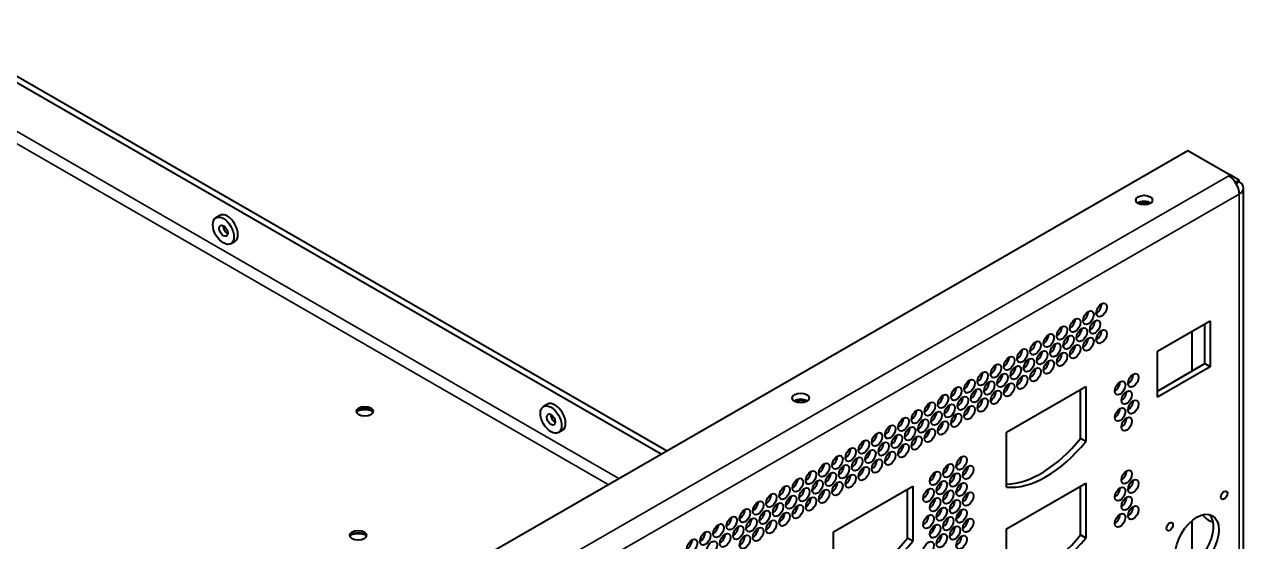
# Model space of a CAD drawing. Header units: millimetres. Extents: x 0 to 2378, y 0 to 1682.
# Drawn here: x 2011.4 to 2228.9, y 1326.8 to 1419 of the extents above; entities that cross this region are included whole.
import ezdxf

# ---------------------------------------------------------------- set-up
doc = ezdxf.new("R2010")
doc.units = ezdxf.units.MM
doc.header["$LTSCALE"] = 2
doc.layers.add('가시적인 것(ISO)', color=3, linetype='Continuous', lineweight=40)
doc.layers.add('가시적인 좁은 것(ISO)', color=3, linetype='Continuous', lineweight=35)

msp = doc.modelspace()

# ---------------------------------------------------------------- linework, layer by layer
at = {"layer": '가시적인 것(ISO)'}
for p, q in [((2125.018, 1342.382), (1992.918, 1418.453)), ((2125.961, 1342.925), (1993.861, 1418.996)), ((2011.97, 1277.282), (2218.997, 1396.502)), ((2218.997, 1396.502), (2226.54, 1392.158)), ((2226.54, 1392.158), (2226.264, 1391.999)), ((2226.54, 1391.817), (2226.54, 1392.158)), ((2228.149, 1391.224), (2226.54, 1392.151)), ((2227.454, 1390.824), (2228.149, 1391.224)), ((2227.6, 1390.588), (2228.149, 1390.905)), ((2228.149, 1390.905), (2228.149, 1391.224)), ((2228.93, 1274.272), (2228.93, 1389.819)), ((2046.271, 1384.914), (2045.563, 1384.507)), ((2048.932, 1380.292), (2048.225, 1379.885)), ((2213.536, 1360.697), (2222.964, 1366.126)), ((2219.664, 1364.226), (2219.664, 1357.136)), ((2222.021, 1358.493), (2222.021, 1365.583)), ((2222.964, 1366.126), (2222.964, 1357.95)), ((2213.536, 1352.521), (2213.536, 1360.697)), ((2213.536, 1353.607), (2222.021, 1358.493)), ((2222.964, 1357.95), (2213.536, 1352.521)), ((2222.964, 1357.95), (2222.021, 1358.493)), ((2186.618, 1346.286), (2200.761, 1354.43)), ((2199.818, 1345.162), (2199.818, 1353.887)), ((2200.761, 1354.43), (2200.761, 1344.619)), ((2104.725, 1351.253), (2104.018, 1350.845)), ((2107.386, 1346.631), (2106.679, 1346.224)), ((2186.618, 1336.476), (2186.618, 1346.286)), ((2200.761, 1344.619), (2199.818, 1345.162)), ((2155.741, 1328.505), (2169.884, 1336.649)), ((2168.941, 1327.381), (2168.941, 1336.106)), ((2169.884, 1336.649), (2169.884, 1326.839)), ((2186.618, 1329.063), (2200.761, 1337.207)), ((2199.818, 1327.939), (2199.818, 1336.664)), ((2200.761, 1337.207), (2200.761, 1327.396)), ((2142.272, 1333.532), (2142.05, 1333.66)), ((2141.872, 1332.677), (2141.51, 1332.885)), ((2143.433, 1331.778), (2143.173, 1331.927)), ((2145.007, 1331.957), (2144.905, 1332.016)), ((2149.247, 1332.567), (2149.18, 1332.606)), ((2146.118, 1330.231), (2146.078, 1330.254)), ((2146.764, 1330.945), (2146.372, 1331.171)), ((2179.055, 1329.255), (2178.864, 1329.365)), ((2219.664, 1330.436), (2219.664, 1322.663)), ((2155.741, 1318.695), (2155.741, 1328.505)), ((2169.884, 1326.839), (2168.941, 1327.381)), ((2186.618, 1319.253), (2186.618, 1329.063)), ((2200.761, 1327.396), (2199.818, 1327.939))]:
    msp.add_line(p, q, dxfattribs=at)
for centre, major_axis, ratio, start_param, end_param in [((2226.264, 1389.819), (1.331, -2.311), 0.5780931, 0.7873319, 2.3581282), ((2226.264, 1389.819), (2.667, 0), 0.5758617, 5.4977871, 7.0685835), ((2211.179, 1386.566), (-1.5, 0), 0.5758617, 3.8244019, 5.6003761), ((2211.179, 1386.566), (1.081, 0), 0.5758617, 0.657711, 2.4838816), ((2047.601, 1382.603), (-1.331, 2.311), 0.5780931, 3.1415927, 6.2831853), ((2047.601, 1382.603), (0.539, -0.936), 0.5780931, 3.8532147, 5.5715633), ((2202.646, 1368.592), (0.665, 1.155), 0.5780931, 3.9250646, 5.4997134), ((2197.932, 1365.878), (0.665, 1.155), 0.5780931, 3.9250646, 5.4997134), ((2200.289, 1367.235), (0.665, 1.155), 0.5780931, 3.9250646, 5.4997134), ((2195.575, 1364.52), (0.665, 1.155), 0.5780931, 3.9250646, 5.4997134), ((2199.111, 1364.196), (0.665, 1.155), 0.5780931, 3.9250646, 5.4997134), ((2201.468, 1365.554), (0.665, 1.155), 0.5780931, 3.9250646, 5.4997134), ((2202.646, 1363.872), (0.665, 1.155), 0.5780931, 3.9250646, 5.4997134), ((2190.861, 1361.806), (0.665, 1.155), 0.5780931, 3.9250646, 5.4997134), ((2193.218, 1363.163), (0.665, 1.155), 0.5780931, 3.9250646, 5.4997134), ((2194.397, 1361.482), (0.665, 1.155), 0.5780931, 3.9250646, 5.4997134), ((2196.754, 1362.839), (0.665, 1.155), 0.5780931, 3.9250646, 5.4997134), ((2200.289, 1362.515), (0.665, 1.155), 0.5780931, 3.9250646, 5.4997134), ((2188.504, 1360.448), (0.665, 1.155), 0.5780931, 3.9250646, 5.4997134), ((2192.04, 1360.124), (0.665, 1.155), 0.5780931, 3.9250646, 5.4997134), ((2195.575, 1359.8), (0.665, 1.155), 0.5780931, 3.9250646, 5.4997134), ((2197.932, 1361.158), (0.665, 1.155), 0.5780931, 3.9250646, 5.4997134), ((2183.79, 1357.734), (0.665, 1.155), 0.5780931, 3.9250646, 5.4997134), ((2186.147, 1359.091), (0.665, 1.155), 0.5780931, 3.9250646, 5.4997134), ((2187.326, 1357.41), (0.665, 1.155), 0.5780931, 3.9250646, 5.4997134), ((2189.683, 1358.767), (0.665, 1.155), 0.5780931, 3.9250646, 5.4997134), ((2190.861, 1357.086), (0.665, 1.155), 0.5780931, 3.9250646, 5.4997134), ((2193.218, 1358.443), (0.665, 1.155), 0.5780931, 3.9250646, 5.4997134), ((2179.076, 1355.019), (0.665, 1.155), 0.5780931, 3.9250646, 5.4997134), ((2181.433, 1356.377), (0.665, 1.155), 0.5780931, 3.9250646, 5.4997134), ((2184.969, 1356.053), (0.665, 1.155), 0.5780931, 3.9250646, 5.4997134), ((2188.504, 1355.729), (0.665, 1.155), 0.5780931, 3.9250646, 5.4997134), ((2208.303, 1356.044), (0.665, 1.155), 0.5780931, 3.9250646, 5.4997134), ((2176.719, 1353.662), (0.665, 1.155), 0.5780931, 3.9250646, 5.4997134), ((2180.255, 1353.338), (0.665, 1.155), 0.5780931, 3.9250646, 5.4997134), ((2182.612, 1354.695), (0.665, 1.155), 0.5780931, 3.9250646, 5.4997134), ((2183.79, 1353.014), (0.665, 1.155), 0.5780931, 3.9250646, 5.4997134), ((2186.147, 1354.371), (0.665, 1.155), 0.5780931, 3.9250646, 5.4997134), ((2205.946, 1354.687), (0.665, 1.155), 0.5780931, 3.9250646, 5.4997134), ((2207.125, 1353.005), (0.665, 1.155), 0.5780931, 3.9250646, 5.4997134), ((2106.055, 1348.942), (-1.331, 2.311), 0.5780931, 3.1415927, 6.2831853), ((2149.896, 1351.275), (-1.5, 0), 0.5758617, 3.8244019, 5.6003761), ((2149.896, 1351.275), (1.081, 0), 0.5758617, 0.657711, 2.4838816), ((2172.005, 1350.947), (0.665, 1.155), 0.5780931, 3.9250646, 5.4997134), ((2174.362, 1352.305), (0.665, 1.155), 0.5780931, 3.9250646, 5.4997134), ((2175.54, 1350.623), (0.665, 1.155), 0.5780931, 3.9250646, 5.4997134), ((2177.898, 1351.981), (0.665, 1.155), 0.5780931, 3.9250646, 5.4997134), ((2181.433, 1351.657), (0.665, 1.155), 0.5780931, 3.9250646, 5.4997134), ((2208.303, 1351.324), (0.665, 1.155), 0.5780931, 3.9250646, 5.4997134), ((2072.114, 1349.598), (-1.5, 0), 0.5758617, 3.3804737, 6.0443043), ((2072.114, 1348.916), (-2.333, 0), 0.5758617, 4.1244984, 5.3002796), ((2106.055, 1348.942), (0.539, -0.936), 0.5780931, 3.8532147, 5.5715633), ((2169.648, 1349.59), (0.665, 1.155), 0.5780931, 3.9250646, 5.4997134), ((2173.183, 1349.266), (0.665, 1.155), 0.5780931, 3.9250646, 5.4997134), ((2176.719, 1348.942), (0.665, 1.155), 0.5780931, 3.9250646, 5.4997134), ((2179.076, 1350.299), (0.665, 1.155), 0.5780931, 3.9250646, 5.4997134), ((2179.312, 1348.818), (0.981, 1.704), 0.5780931, 0.2661305, 0.5135456), ((2205.946, 1349.967), (0.665, 1.155), 0.5780931, 3.9250646, 5.4997134), ((2207.125, 1348.285), (0.665, 1.155), 0.5780931, 3.9250646, 5.4997134), ((2164.934, 1346.875), (0.665, 1.155), 0.5780931, 3.9250646, 5.4997134), ((2167.291, 1348.233), (0.665, 1.155), 0.5780931, 3.9250646, 5.4997134), ((2168.469, 1346.551), (0.665, 1.155), 0.5780931, 3.9250646, 5.4997134), ((2170.826, 1347.909), (0.665, 1.155), 0.5780931, 3.9250646, 5.4997134), ((2172.005, 1346.227), (0.665, 1.155), 0.5780931, 3.9250646, 5.4997134), ((2174.362, 1347.585), (0.665, 1.155), 0.5780931, 3.9250646, 5.4997134), ((2160.22, 1344.161), (0.665, 1.155), 0.5780931, 3.9250646, 5.4997134), ((2162.577, 1345.518), (0.665, 1.155), 0.5780931, 3.9250646, 5.4997134), ((2166.112, 1345.194), (0.665, 1.155), 0.5780931, 3.9250646, 5.4997134), ((2169.648, 1344.87), (0.665, 1.155), 0.5780931, 3.9250646, 5.4997134), ((2192.747, 1355.251), (-9.981, -17.332), 0.5780931, 0.3352763, 1.3070632), ((2193.69, 1354.708), (-9.981, -17.332), 0.5780931, 0.2598657, 1.3070632), ((2157.863, 1342.803), (0.665, 1.155), 0.5780931, 3.9250646, 5.4997134), ((2161.398, 1342.479), (0.665, 1.155), 0.5780931, 3.9250646, 5.4997134), ((2163.755, 1343.837), (0.665, 1.155), 0.5780931, 3.9250646, 5.4997134), ((2164.934, 1342.155), (0.665, 1.155), 0.5780931, 3.9250646, 5.4997134), ((2167.291, 1343.513), (0.665, 1.155), 0.5780931, 3.9250646, 5.4997134), ((2153.149, 1340.089), (0.665, 1.155), 0.5780931, 3.9250646, 5.4997134), ((2155.506, 1341.446), (0.665, 1.155), 0.5780931, 3.9250646, 5.4997134), ((2156.684, 1339.765), (0.665, 1.155), 0.5780931, 3.9250646, 5.4997134), ((2159.041, 1341.122), (0.665, 1.155), 0.5780931, 3.9250646, 5.4997134), ((2162.577, 1340.798), (0.665, 1.155), 0.5780931, 3.9250646, 5.4997134), ((2175.305, 1339.957), (0.665, 1.155), 0.5780931, 3.9250646, 5.4997134), ((2177.662, 1341.315), (0.665, 1.155), 0.5780931, 3.9250646, 5.4997134), ((2178.84, 1339.633), (0.665, 1.155), 0.5780931, 3.9250646, 5.4997134), ((2150.792, 1338.731), (0.665, 1.155), 0.5780931, 3.9250646, 5.4997134), ((2154.327, 1338.407), (0.665, 1.155), 0.5780931, 3.9250646, 5.4997134), ((2157.863, 1338.083), (0.665, 1.155), 0.5780931, 3.9250646, 5.4997134), ((2160.22, 1339.441), (0.665, 1.155), 0.5780931, 3.9250646, 5.4997134), ((2172.948, 1338.6), (0.665, 1.155), 0.5780931, 3.9250646, 5.4997134), ((2176.483, 1338.276), (0.665, 1.155), 0.5780931, 3.9250646, 5.4997134), ((2207.125, 1338.845), (0.665, 1.155), 0.5780931, 3.9250646, 5.4997134), ((2146.078, 1336.017), (0.665, 1.155), 0.5780931, 3.9250646, 5.4997134), ((2148.435, 1337.374), (0.665, 1.155), 0.5780931, 3.9250646, 5.4997134), ((2149.613, 1335.693), (0.665, 1.155), 0.5780931, 3.9250646, 5.4997134), ((2151.97, 1337.05), (0.665, 1.155), 0.5780931, 3.9250646, 5.4997134), ((2153.149, 1335.369), (0.665, 1.155), 0.5780931, 3.9250646, 5.4997134), ((2155.506, 1336.726), (0.665, 1.155), 0.5780931, 3.9250646, 5.4997134), ((2171.769, 1335.562), (0.665, 1.155), 0.5780931, 3.9250646, 5.4997134), ((2174.126, 1336.919), (0.665, 1.155), 0.5780931, 3.9250646, 5.4997134), ((2175.305, 1335.238), (0.665, 1.155), 0.5780931, 3.9250646, 5.4997134), ((2177.662, 1336.595), (0.665, 1.155), 0.5780931, 3.9250646, 5.4997134), ((2205.946, 1335.807), (0.665, 1.155), 0.5780931, 3.9250646, 5.4997134), ((2208.303, 1337.164), (0.665, 1.155), 0.5780931, 3.9250646, 5.4997134), ((2141.364, 1333.302), (0.665, 1.155), 0.5780931, 3.9250646, 5.4997134), ((2143.721, 1334.659), (0.665, 1.155), 0.5780931, 3.9250646, 5.4997134), ((2147.256, 1334.335), (0.665, 1.155), 0.5780931, 3.9250646, 5.4997134), ((2150.792, 1334.011), (0.665, 1.155), 0.5780931, 3.9250646, 5.4997134), ((2172.948, 1333.88), (0.665, 1.155), 0.5780931, 3.9250646, 5.4997134), ((2176.483, 1333.556), (0.665, 1.155), 0.5780931, 3.9250646, 5.4997134), ((2178.84, 1334.914), (0.665, 1.155), 0.5780931, 3.9250646, 5.4997134), ((2207.125, 1334.126), (0.665, 1.155), 0.5780931, 3.9250646, 5.4997134), ((2139.007, 1331.945), (0.665, 1.155), 0.5780931, 3.9250646, 5.4997134), ((2142.542, 1331.621), (0.665, 1.155), 0.5780931, 3.9250646, 5.4997134), ((2144.899, 1332.978), (0.665, 1.155), 0.5780931, 3.9250646, 5.4997134), ((2146.078, 1331.297), (0.665, 1.155), 0.5780931, 3.9250646, 5.4997134), ((2148.435, 1332.654), (0.665, 1.155), 0.5780931, 3.9250646, 5.4997134), ((2148.199, 1330.901), (0.981, 1.704), 0.5780931, 0, 0.3043943), ((2174.126, 1332.199), (0.665, 1.155), 0.5780931, 3.9250646, 5.4997134), ((2177.662, 1331.875), (0.665, 1.155), 0.5780931, 3.9250646, 5.4997134), ((2179.312, 1331.377), (-0.981, -1.704), 0.5780931, 4.4598635, 5.2331825), ((2205.946, 1331.087), (0.665, 1.155), 0.5780931, 3.9250646, 5.4997134), ((2208.303, 1332.444), (0.665, 1.155), 0.5780931, 3.9250646, 5.4997134), ((2219.664, 1327.159), (-2.745, -4.766), 0.5780931, 0.1719352, 2.9696575), ((2222.728, 1332.718), (1.331, -2.311), 0.5780931, 4.8916204, 5.9027723), ((2134.293, 1329.23), (0.665, 1.155), 0.5780931, 3.9250646, 5.4997134), ((2136.65, 1330.587), (0.665, 1.155), 0.5780931, 3.9250646, 5.4997134), ((2137.828, 1328.906), (0.665, 1.155), 0.5780931, 3.9250646, 5.4997134), ((2140.185, 1330.263), (0.665, 1.155), 0.5780931, 3.9250646, 5.4997134), ((2143.721, 1329.939), (0.665, 1.155), 0.5780931, 3.9250646, 5.4997134), ((2171.769, 1330.842), (0.665, 1.155), 0.5780931, 3.9250646, 5.4997134), ((2172.948, 1329.16), (0.665, 1.155), 0.5780931, 3.9250646, 5.4997134), ((2175.305, 1330.518), (0.665, 1.155), 0.5780931, 3.9250646, 5.4997134), ((2176.483, 1328.836), (0.665, 1.155), 0.5780931, 3.9250646, 5.4997134), ((2178.84, 1330.194), (0.665, 1.155), 0.5780931, 3.9250646, 5.4997134), ((2070.936, 1327.473), (-1.5, 0), 0.5758617, 3.3804737, 6.0443043), ((2070.936, 1326.792), (-2.333, 0), 0.5758617, 4.1244984, 5.3002796), ((2131.936, 1327.873), (0.665, 1.155), 0.5780931, 3.9250646, 5.4997134), ((2135.471, 1327.549), (0.665, 1.155), 0.5780931, 3.9250646, 5.4997134), ((2139.007, 1327.225), (0.665, 1.155), 0.5780931, 3.9250646, 5.4997134), ((2141.364, 1328.582), (0.665, 1.155), 0.5780931, 3.9250646, 5.4997134), ((2161.87, 1337.47), (-9.981, -17.332), 0.5780931, 0.3352763, 1.3070632), ((2174.126, 1327.479), (0.665, 1.155), 0.5780931, 3.9250646, 5.4997134), ((2177.662, 1327.155), (0.665, 1.155), 0.5780931, 3.9250646, 5.4997134), ((2192.747, 1338.028), (-9.981, -17.332), 0.5780931, 0.3352763, 1.3070632), ((2193.69, 1337.485), (-9.981, -17.332), 0.5780931, 0.2598657, 1.3070632), ((2129.579, 1326.515), (0.665, 1.155), 0.5780931, 3.9250646, 5.4997134), ((2162.813, 1336.927), (-9.981, -17.332), 0.5780931, 0.2598657, 1.3070632)]:
    msp.add_ellipse(centre, major_axis=major_axis, ratio=ratio, start_param=start_param, end_param=end_param, dxfattribs=at)
for centre, major_axis, ratio in [((2211.179, 1387.656), (1.5, 0), 0.5758617), ((2046.894, 1382.196), (-1.331, 2.311), 0.5780931), ((2046.894, 1382.196), (-0.539, 0.936), 0.5780931), ((2203.589, 1368.049), (0.665, 1.155), 0.5780931), ((2198.875, 1365.335), (0.665, 1.155), 0.5780931), ((2201.232, 1366.692), (0.665, 1.155), 0.5780931), ((2202.411, 1365.011), (0.665, 1.155), 0.5780931), ((2196.518, 1363.978), (0.665, 1.155), 0.5780931), ((2200.054, 1363.653), (0.665, 1.155), 0.5780931), ((2203.589, 1363.329), (0.665, 1.155), 0.5780931), ((2191.804, 1361.263), (0.665, 1.155), 0.5780931), ((2194.161, 1362.62), (0.665, 1.155), 0.5780931), ((2195.339, 1360.939), (0.665, 1.155), 0.5780931), ((2197.696, 1362.296), (0.665, 1.155), 0.5780931), ((2198.875, 1360.615), (0.665, 1.155), 0.5780931), ((2201.232, 1361.972), (0.665, 1.155), 0.5780931), ((2187.09, 1358.548), (0.665, 1.155), 0.5780931), ((2189.447, 1359.906), (0.665, 1.155), 0.5780931), ((2192.982, 1359.582), (0.665, 1.155), 0.5780931), ((2196.518, 1359.258), (0.665, 1.155), 0.5780931), ((2184.733, 1357.191), (0.665, 1.155), 0.5780931), ((2188.268, 1356.867), (0.665, 1.155), 0.5780931), ((2190.625, 1358.224), (0.665, 1.155), 0.5780931), ((2191.804, 1356.543), (0.665, 1.155), 0.5780931), ((2194.161, 1357.9), (0.665, 1.155), 0.5780931), ((2180.019, 1354.476), (0.665, 1.155), 0.5780931), ((2182.376, 1355.834), (0.665, 1.155), 0.5780931), ((2183.554, 1354.152), (0.665, 1.155), 0.5780931), ((2185.911, 1355.51), (0.665, 1.155), 0.5780931), ((2189.447, 1355.186), (0.665, 1.155), 0.5780931), ((2206.889, 1354.144), (0.665, 1.155), 0.5780931), ((2209.246, 1355.501), (0.665, 1.155), 0.5780931), ((2149.896, 1352.365), (1.5, 0), 0.5758617), ((2177.662, 1353.119), (0.665, 1.155), 0.5780931), ((2181.197, 1352.795), (0.665, 1.155), 0.5780931), ((2184.733, 1352.471), (0.665, 1.155), 0.5780931), ((2187.09, 1353.828), (0.665, 1.155), 0.5780931), ((2208.067, 1352.462), (0.665, 1.155), 0.5780931), ((2105.348, 1348.534), (-1.331, 2.311), 0.5780931), ((2172.948, 1350.404), (0.665, 1.155), 0.5780931), ((2175.305, 1351.762), (0.665, 1.155), 0.5780931), ((2176.483, 1350.08), (0.665, 1.155), 0.5780931), ((2178.84, 1351.438), (0.665, 1.155), 0.5780931), ((2180.019, 1349.756), (0.665, 1.155), 0.5780931), ((2182.376, 1351.114), (0.665, 1.155), 0.5780931), ((2209.246, 1350.781), (0.665, 1.155), 0.5780931), ((2072.114, 1350.006), (1.5, 0), 0.5758617), ((2105.348, 1348.534), (-0.539, 0.936), 0.5780931), ((2168.234, 1347.69), (0.665, 1.155), 0.5780931), ((2170.591, 1349.047), (0.665, 1.155), 0.5780931), ((2174.126, 1348.723), (0.665, 1.155), 0.5780931), ((2177.662, 1348.399), (0.665, 1.155), 0.5780931), ((2206.889, 1349.424), (0.665, 1.155), 0.5780931), ((2208.067, 1347.742), (0.665, 1.155), 0.5780931), ((2165.877, 1346.332), (0.665, 1.155), 0.5780931), ((2169.412, 1346.008), (0.665, 1.155), 0.5780931), ((2171.769, 1347.366), (0.665, 1.155), 0.5780931), ((2172.948, 1345.684), (0.665, 1.155), 0.5780931), ((2175.305, 1347.042), (0.665, 1.155), 0.5780931), ((2161.163, 1343.618), (0.665, 1.155), 0.5780931), ((2163.52, 1344.975), (0.665, 1.155), 0.5780931), ((2164.698, 1343.294), (0.665, 1.155), 0.5780931), ((2167.055, 1344.651), (0.665, 1.155), 0.5780931), ((2170.591, 1344.327), (0.665, 1.155), 0.5780931), ((2158.806, 1342.26), (0.665, 1.155), 0.5780931), ((2162.341, 1341.936), (0.665, 1.155), 0.5780931), ((2165.877, 1341.612), (0.665, 1.155), 0.5780931), ((2168.234, 1342.97), (0.665, 1.155), 0.5780931), ((2154.092, 1339.546), (0.665, 1.155), 0.5780931), ((2156.449, 1340.903), (0.665, 1.155), 0.5780931), ((2157.627, 1339.222), (0.665, 1.155), 0.5780931), ((2159.984, 1340.579), (0.665, 1.155), 0.5780931), ((2161.163, 1338.898), (0.665, 1.155), 0.5780931), ((2163.52, 1340.255), (0.665, 1.155), 0.5780931), ((2176.248, 1339.415), (0.665, 1.155), 0.5780931), ((2178.605, 1340.772), (0.665, 1.155), 0.5780931), ((2179.783, 1339.091), (0.665, 1.155), 0.5780931), ((2149.378, 1336.831), (0.665, 1.155), 0.5780931), ((2151.735, 1338.188), (0.665, 1.155), 0.5780931), ((2155.27, 1337.864), (0.665, 1.155), 0.5780931), ((2158.806, 1337.54), (0.665, 1.155), 0.5780931), ((2173.891, 1338.057), (0.665, 1.155), 0.5780931), ((2177.426, 1337.733), (0.665, 1.155), 0.5780931), ((2208.067, 1338.303), (0.665, 1.155), 0.5780931), ((2209.246, 1336.621), (0.665, 1.155), 0.5780931), ((2147.021, 1335.474), (0.665, 1.155), 0.5780931), ((2150.556, 1335.15), (0.665, 1.155), 0.5780931), ((2152.913, 1336.507), (0.665, 1.155), 0.5780931), ((2154.092, 1334.826), (0.665, 1.155), 0.5780931), ((2156.449, 1336.183), (0.665, 1.155), 0.5780931), ((2172.712, 1335.019), (0.665, 1.155), 0.5780931), ((2175.069, 1336.376), (0.665, 1.155), 0.5780931), ((2176.248, 1334.695), (0.665, 1.155), 0.5780931), ((2178.605, 1336.052), (0.665, 1.155), 0.5780931), ((2206.889, 1335.264), (0.665, 1.155), 0.5780931), ((2225.467, 1335.034), (0.409, 0.71), 0.5780931), ((2142.306, 1332.759), (0.665, 1.155), 0.5780931), ((2144.663, 1334.116), (0.665, 1.155), 0.5780931), ((2145.842, 1332.435), (0.665, 1.155), 0.5780931), ((2148.199, 1333.792), (0.665, 1.155), 0.5780931), ((2151.735, 1333.468), (0.665, 1.155), 0.5780931), ((2173.891, 1333.337), (0.665, 1.155), 0.5780931), ((2177.426, 1333.013), (0.665, 1.155), 0.5780931), ((2179.783, 1334.371), (0.665, 1.155), 0.5780931), ((2208.067, 1333.583), (0.665, 1.155), 0.5780931), ((2139.949, 1331.402), (0.665, 1.155), 0.5780931), ((2143.485, 1331.078), (0.665, 1.155), 0.5780931), ((2147.021, 1330.754), (0.665, 1.155), 0.5780931), ((2149.378, 1332.111), (0.665, 1.155), 0.5780931), ((2172.712, 1330.299), (0.665, 1.155), 0.5780931), ((2175.069, 1331.656), (0.665, 1.155), 0.5780931), ((2178.605, 1331.332), (0.665, 1.155), 0.5780931), ((2206.889, 1330.544), (0.665, 1.155), 0.5780931), ((2209.246, 1331.901), (0.665, 1.155), 0.5780931), ((2220.607, 1326.616), (2.745, 4.766), 0.5780931), ((2135.235, 1328.687), (0.665, 1.155), 0.5780931), ((2137.592, 1330.045), (0.665, 1.155), 0.5780931), ((2138.771, 1328.363), (0.665, 1.155), 0.5780931), ((2141.128, 1329.721), (0.665, 1.155), 0.5780931), ((2142.306, 1328.039), (0.665, 1.155), 0.5780931), ((2144.663, 1329.397), (0.665, 1.155), 0.5780931), ((2173.891, 1328.617), (0.665, 1.155), 0.5780931), ((2176.248, 1329.975), (0.665, 1.155), 0.5780931), ((2177.426, 1328.293), (0.665, 1.155), 0.5780931), ((2179.783, 1329.651), (0.665, 1.155), 0.5780931), ((2215.747, 1329.437), (0.409, 0.71), 0.5780931), ((2070.936, 1327.882), (1.5, 0), 0.5758617), ((2130.521, 1325.973), (0.665, 1.155), 0.5780931), ((2132.878, 1327.33), (0.665, 1.155), 0.5780931), ((2136.414, 1327.006), (0.665, 1.155), 0.5780931), ((2139.949, 1326.682), (0.665, 1.155), 0.5780931), ((2175.069, 1326.936), (0.665, 1.155), 0.5780931), ((2178.605, 1326.612), (0.665, 1.155), 0.5780931), ((2134.057, 1325.649), (0.665, 1.155), 0.5780931), ((2172.712, 1325.579), (0.665, 1.155), 0.5780931)]:
    msp.add_ellipse(centre, major_axis=major_axis, ratio=ratio, dxfattribs=at)
at = {"layer": '가시적인 좁은 것(ISO)'}
for p, q in [((2115.557, 1336.934), (1991.976, 1408.1)), ((1992.918, 1409.733), (2117.446, 1338.022)), ((2019.788, 1273.098), (2226.264, 1391.999)), ((2228.149, 1388.733), (2021.674, 1269.832)), ((2228.149, 1273.186), (2228.149, 1388.733)), ((2132.424, 1327.221), (2132.07, 1327.425)), ((2134.303, 1328.315), (2134.438, 1328.237)), ((2135.788, 1327.46), (2136.178, 1327.235))]:
    msp.add_line(p, q, dxfattribs=at)

doc.saveas('drawing.dxf')
